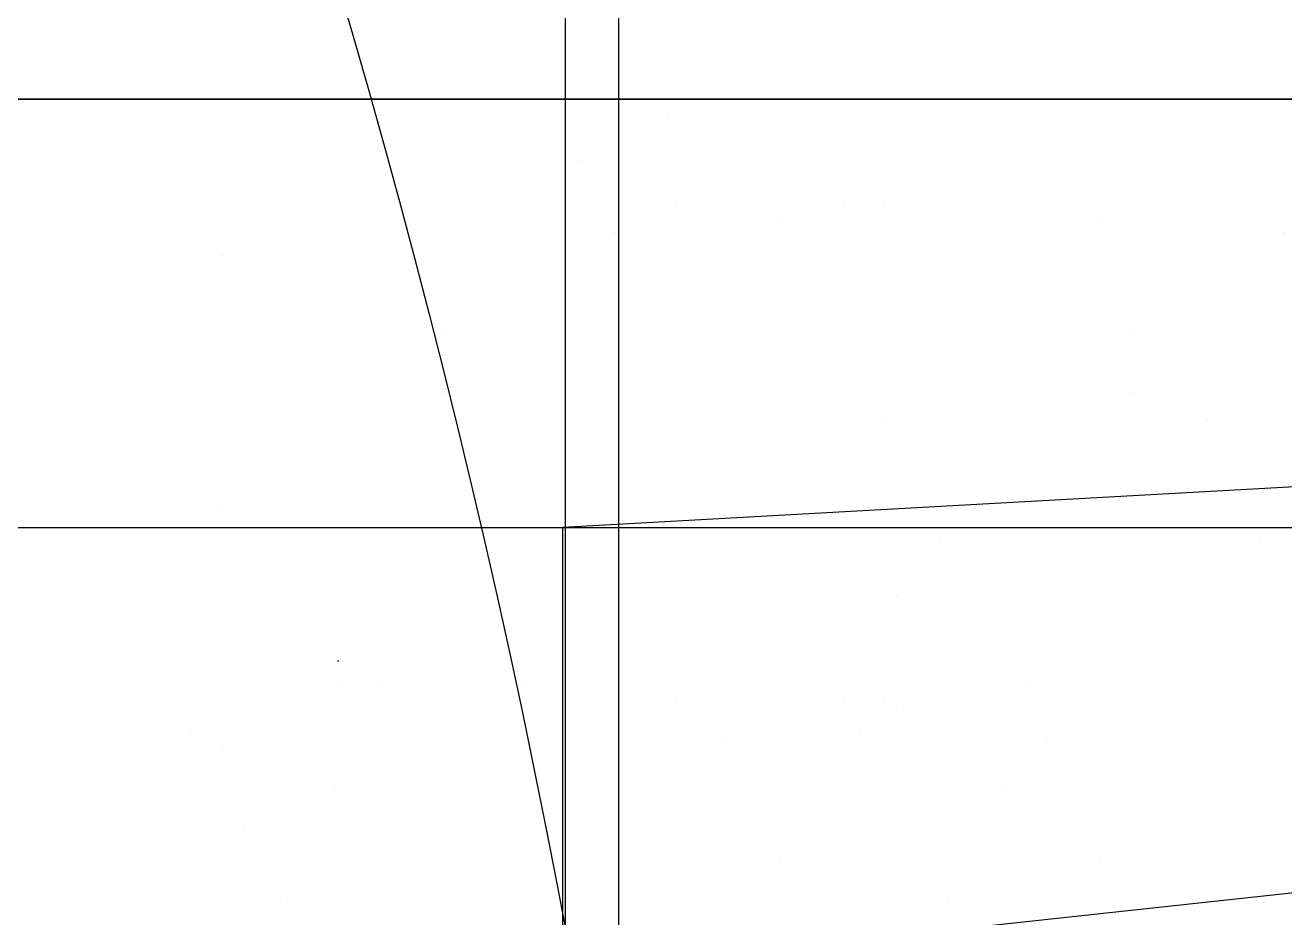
# Model space of a CAD drawing. Header units: inches. Extents: x -31 to 122, y -49 to 49.
# Drawn here: x 20.363 to 23.307, y 4.088 to 6.173 of the extents above; entities that cross this region are included whole.
import ezdxf

# ---------------------------------------------------------------- set-up
doc = ezdxf.new("R2010")
doc.units = ezdxf.units.IN
doc.header["$MEASUREMENT"] = 0

# ---------------------------------------------------------------- blocks, each defined once
blk = doc.blocks.new('HVRF25')
blk.add_circle((0, 0), 22)
blk = doc.blocks.new('HVRF37')
blk.add_circle((0, 0), 31)
blk = doc.blocks.new('HVRF31')
blk.add_circle((0, 0), 25)
blk = doc.blocks.new('hvtb19')
at = {"color": 4}
blk.add_line((21.8856, 4.6013), (21.8856, 4.6013), dxfattribs=at)
blk = doc.blocks.new('hvtb16c')
at = {"color": 4}
blk.add_line((22.3997, 4.5754), (22.3997, 4.5754), dxfattribs=at)
blk = doc.blocks.new('hvtb16')
at = {"color": 4}
blk.add_line((20.8249, 5.6361), (20.8249, 5.6361), dxfattribs=at)
blk = doc.blocks.new('hvtb14')
at = {"color": 4}
blk.add_line((20.8249, 4.4889), (20.8249, 4.4889), dxfattribs=at)
blk = doc.blocks.new('hvtb12c')
at = {"color": 4}
blk.add_line((21.339, 5.463), (21.339, 5.463), dxfattribs=at)
blk = doc.blocks.new('hvtb12')
at = {"color": 4}
blk.add_line((22.9462, 5.463), (22.9462, 5.463), dxfattribs=at)
blk = doc.blocks.new('hvtb10c')
at = {"color": 4}
blk.add_line((21.339, 5.3159), (21.339, 5.3159), dxfattribs=at)
blk = doc.blocks.new('hvtb10')
at = {"color": 4}
blk.add_line((22.9462, 5.3159), (22.9462, 5.3159), dxfattribs=at)
blk = doc.blocks.new('hvtbeav1')
blk.add_line((40.4082, 6), (22.437, 4.05))
blk = doc.blocks.new('hvtb8e')
blk.add_line((0, 6), (50, 6))
blk = doc.blocks.new('hvtb8c')
blk.add_line((6, 6), (56, 6))
blk = doc.blocks.new('hvtb8')
blk.add_line((6, 6), (56, 6))
at = {"color": 4}
blk.add_line((20.8249, 5.0473), (20.8249, 5.0473), dxfattribs=at)
blk = doc.blocks.new('hvtb6e')
blk.add_line((0, 5), (50, 5))
blk = doc.blocks.new('hvtb6c')
blk.add_line((6, 5), (56, 5))
at = {"color": 4}
blk.add_line((22.3997, 4.8395), (22.3997, 4.8395), dxfattribs=at)
blk = doc.blocks.new('hvtb6')
blk.add_line((6, 5), (56, 5))
blk = doc.blocks.new('hvtb5e')
blk.add_line((0, 5), (50, 5))
at = {"color": 4}
blk.add_line((21.1889, 4.6317), (21.1889, 4.6317), dxfattribs=at)
blk = doc.blocks.new('hvtb5c')
blk.add_line((10, 5), (60, 5))
at = {"color": 4}
blk.add_line((21.0964, 4.6317), (21.0964, 4.6317), dxfattribs=at)
blk = doc.blocks.new('hvtb5')
blk.add_line((10, 5), (60, 5))
at = {"color": 4}
blk.add_line((22.7036, 4.6317), (22.7036, 4.6317), dxfattribs=at)
blk = doc.blocks.new('hvtb22e')
at = {"color": 4}
blk.add_line((22.3709, 5.7485), (22.3709, 5.7485), dxfattribs=at)
blk = doc.blocks.new('hvtb22c')
at = {"color": 4}
blk.add_line((22.2784, 5.7485), (22.2784, 5.7485), dxfattribs=at)
blk = doc.blocks.new('hvtb22')
at = {"color": 4}
blk.add_line((21.8856, 5.7485), (21.8856, 5.7485), dxfattribs=at)
blk = doc.blocks.new('hvtb19e')
at = {"color": 4}
blk.add_line((22.3709, 4.6013), (22.3709, 4.6013), dxfattribs=at)
blk = doc.blocks.new('hvtb19c')
at = {"color": 4}
blk.add_line((22.2784, 4.6013), (22.2784, 4.6013), dxfattribs=at)
blk = doc.blocks.new('hvtbsav2n')
h = blk.add_hatch()
h.set_pattern_fill('DOTS', color=8, scale=25, style=0)
h.paths.add_polyline_path([(21.62, 5), (14.5951, 5, -0.383554), (6.2227, 5), (0, 5), (0, -5), (6.2227, -5, -0.383554), (14.5951, -5), (21.62, -5)])
for p in [(39.62, 6), (14.5951, 5), (21.62, -5)]:
    blk.add_line(p, (21.62, 5))
blk = doc.blocks.new('hvtbsav2')
for p in [(39.62, 6), (14.5951, 5), (21.62, -5)]:
    blk.add_line(p, (21.62, 5))
blk = doc.blocks.new('hvtbsav1n')
blk.add_line((40.4082, 6), (22.437, 4.05))
blk = doc.blocks.new('hvtbsav1')
blk.add_line((40.4082, 6), (22.437, 4.05))
blk = doc.blocks.new('*X155')
at = {"color": 0}
for p, q in [((4579.6875, 2787.5), (4579.6875, 2787.5)), ((4581.25, 2787.5), (4581.25, 2787.5))]:
    blk.add_line(p, q, dxfattribs=at)
blk = doc.blocks.new('hvtbhv2')
blk.add_line((24, 6), (16.159, 6))
at = {"color": 8, "extrusion": (0, 0, -1), "xscale": -1, "zscale": -1, "rotation": 180}
blk.add_blockref('*X155', (-4602, 2792.0248), dxfattribs=at)
blk = doc.blocks.new('hvtbhv1')
h = blk.add_hatch()
h.set_pattern_fill('DOTS', color=8, scale=25, style=0)
h.set_pattern_definition([(0, (-1179.4241, -605.4397), (0.78125, 1.5625), [0, -1.5625])])
h.paths.add_polyline_path([(6.7036, 5), (0, 5), (0, -5), (6.7036, -5, -0.383554), (15.076, -5), (21.62, -5), (21.62, 5), (15.076, 5, -0.383554)])
for p in [(15.076, 5), (21.62, -5)]:
    blk.add_line(p, (21.62, 5))
blk = doc.blocks.new('*X158')
at = {"color": 0}
for p, q in [((5085.15625, 2823.4375), (5085.15625, 2823.4375)), ((5086.71875, 2823.4375), (5086.71875, 2823.4375)), ((5084.375, 2821.875), (5084.375, 2821.875)), ((5085.9375, 2821.875), (5085.9375, 2821.875))]:
    blk.add_line(p, q, dxfattribs=at)
blk = doc.blocks.new('hvtbeav6n')
blk.add_line((25.5044, 6), (17.339, 6))
at = {"color": 8}
blk.add_blockref('*X158', (-5063.4155, -2817.7489), dxfattribs=at)
blk = doc.blocks.new('*X162')
at = {"color": 0}
for p, q in [((5085.15625, 2823.4375), (5085.15625, 2823.4375)), ((5086.71875, 2823.4375), (5086.71875, 2823.4375)), ((5084.375, 2821.875), (5084.375, 2821.875)), ((5085.9375, 2821.875), (5085.9375, 2821.875))]:
    blk.add_line(p, q, dxfattribs=at)
blk = doc.blocks.new('hvtbeav6')
blk.add_line((25.5044, 6), (17.339, 6))
at = {"color": 8}
blk.add_blockref('*X162', (-5063.4155, -2817.7489), dxfattribs=at)
blk = doc.blocks.new('*X167')
at = {"color": 0}
for p, q in [((5317.96875, 2845.3125), (5317.96875, 2845.3125)), ((5317.1875, 2843.75), (5317.1875, 2843.75)), ((5318.75, 2843.75), (5318.75, 2843.75))]:
    blk.add_line(p, q, dxfattribs=at)
blk = doc.blocks.new('hvtbeav5n')
at = {"color": 8}
blk.add_blockref('*X167', (-5296.1022, -2839.3556), dxfattribs=at)
blk = doc.blocks.new('*X170')
at = {"color": 0}
for p, q in [((5317.96875, 2845.3125), (5317.96875, 2845.3125)), ((5317.1875, 2843.75), (5317.1875, 2843.75)), ((5318.75, 2843.75), (5318.75, 2843.75))]:
    blk.add_line(p, q, dxfattribs=at)
blk = doc.blocks.new('hvtbeav5')
at = {"color": 8}
blk.add_blockref('*X170', (-5296.1022, -2839.3556), dxfattribs=at)
blk = doc.blocks.new('*X173')
at = {"color": 0}
blk.add_line((3122.7173, 790.625), (3122.7173, 790.625), dxfattribs=at)
blk = doc.blocks.new('*X172')
at = {"color": 0}
for p, q in [((3688.875, 30426.75), (3688.875, 30426.75)), ((3689.625, 30426.75), (3689.625, 30426.75)), ((3688.5, 30426), (3688.5, 30426)), ((3689.25, 30426), (3689.25, 30426)), ((3688.875, 30425.25), (3688.875, 30425.25)), ((3689.625, 30425.25), (3689.625, 30425.25))]:
    blk.add_line(p, q, dxfattribs=at)
blk = doc.blocks.new('hvtbeav4n')
blk.add_line((21.625, 8.8481), (21.625, -1.2169))
at = {"color": 4, "xscale": -1}
blk.add_blockref('*X172', (3711.625, -30420.75), dxfattribs=at)
at = {"color": 8}
blk.add_blockref('*X173', (-3101.1855, -785.9856), dxfattribs=at)
blk = doc.blocks.new('*X175')
at = {"color": 0}
for p, q in [((3688.875, 30425.25), (3688.875, 30425.25)), ((3689.625, 30425.25), (3689.625, 30425.25)), ((3688.5, 30424.5), (3688.5, 30424.5)), ((3689.25, 30424.5), (3689.25, 30424.5)), ((3688.875, 30423.75), (3688.875, 30423.75)), ((3689.625, 30423.75), (3689.625, 30423.75))]:
    blk.add_line(p, q, dxfattribs=at)
blk = doc.blocks.new('*X176')
at = {"color": 0}
for p, q in [((3122.7173, 790.625), (3122.7173, 790.625)), ((3121.9361, 789.0625), (3121.9361, 789.0625))]:
    blk.add_line(p, q, dxfattribs=at)
blk = doc.blocks.new('hvtbeav4')
blk.add_line((21.75, 10.065), (21.75, 0))
at = {"color": 4, "xscale": -1}
blk.add_blockref('*X175', (3711.75, -30419.5331), dxfattribs=at)
at = {"color": 8}
blk.add_blockref('*X176', (-3101.0605, -784.7687), dxfattribs=at)
blk = doc.blocks.new('*X178')
at = {"color": 0}
for p, q in [((4579.6875, 2787.5), (4579.6875, 2787.5)), ((4581.25, 2787.5), (4581.25, 2787.5))]:
    blk.add_line(p, q, dxfattribs=at)
blk = doc.blocks.new('hvtbeav3n')
blk.add_line((24, 6), (16.6964, 6))
at = {"color": 8, "extrusion": (0, 0, -1), "xscale": -1, "zscale": -1, "rotation": 180}
blk.add_blockref('*X178', (-4602, 2792.0248), dxfattribs=at)
blk = doc.blocks.new('*X180')
at = {"color": 0}
for p, q in [((4579.6875, 2787.5), (4579.6875, 2787.5)), ((4581.25, 2787.5), (4581.25, 2787.5))]:
    blk.add_line(p, q, dxfattribs=at)
blk = doc.blocks.new('hvtbeav3')
blk.add_line((24, 6), (16.6964, 6))
at = {"color": 8, "extrusion": (0, 0, -1), "xscale": -1, "zscale": -1, "rotation": 180}
blk.add_blockref('*X180', (-4602, 2792.0248), dxfattribs=at)
blk = doc.blocks.new('hvtbeav2n')
for p in [(14.9353, 5), (21.62, -5)]:
    blk.add_line(p, (21.62, 5))
blk = doc.blocks.new('hvtbeav2')
h = blk.add_hatch()
h.set_pattern_fill('DOTS', color=8, scale=25, style=0)
h.paths.add_polyline_path([(21.62, 5), (14.9353, 5, -0.383554), (6.5629, 5), (0, 5), (0, -5), (6.5629, -5, -0.383554), (14.9353, -5), (21.62, -5)])
for p in [(39.62, 6), (14.9353, 5), (21.62, -5)]:
    blk.add_line(p, (21.62, 5))
blk = doc.blocks.new('*X193')
at = {"color": 0}
for p, q in [((5085.15625, 2823.4375), (5085.15625, 2823.4375)), ((5086.71875, 2823.4375), (5086.71875, 2823.4375)), ((5084.375, 2821.875), (5084.375, 2821.875)), ((5085.9375, 2821.875), (5085.9375, 2821.875))]:
    blk.add_line(p, q, dxfattribs=at)
blk = doc.blocks.new('hvtbsav6n')
blk.add_line((25.5044, 6), (17.339, 6))
at = {"color": 8}
blk.add_blockref('*X193', (-5063.4155, -2817.7489), dxfattribs=at)
blk = doc.blocks.new('*X197')
at = {"color": 0}
for p, q in [((5085.15625, 2823.4375), (5085.15625, 2823.4375)), ((5086.71875, 2823.4375), (5086.71875, 2823.4375)), ((5084.375, 2821.875), (5084.375, 2821.875)), ((5085.9375, 2821.875), (5085.9375, 2821.875))]:
    blk.add_line(p, q, dxfattribs=at)
blk = doc.blocks.new('hvtbsav6')
blk.add_line((25.5044, 6), (17.339, 6))
at = {"color": 8}
blk.add_blockref('*X197', (-5063.4155, -2817.7489), dxfattribs=at)
blk = doc.blocks.new('*X202')
at = {"color": 0}
for p, q in [((5317.96875, 2845.3125), (5317.96875, 2845.3125)), ((5317.1875, 2843.75), (5317.1875, 2843.75)), ((5318.75, 2843.75), (5318.75, 2843.75))]:
    blk.add_line(p, q, dxfattribs=at)
blk = doc.blocks.new('hvtbsav5n')
at = {"color": 8}
blk.add_blockref('*X202', (-5296.1022, -2839.3556), dxfattribs=at)
blk = doc.blocks.new('*X205')
at = {"color": 0}
for p, q in [((5317.96875, 2845.3125), (5317.96875, 2845.3125)), ((5317.1875, 2843.75), (5317.1875, 2843.75)), ((5318.75, 2843.75), (5318.75, 2843.75))]:
    blk.add_line(p, q, dxfattribs=at)
blk = doc.blocks.new('hvtbsav5')
at = {"color": 8}
blk.add_blockref('*X205', (-5296.1022, -2839.3556), dxfattribs=at)
blk = doc.blocks.new('*X207')
at = {"color": 0}
for p, q in [((3688.875, 30425.25), (3688.875, 30425.25)), ((3689.625, 30425.25), (3689.625, 30425.25)), ((3688.5, 30424.5), (3688.5, 30424.5)), ((3689.25, 30424.5), (3689.25, 30424.5)), ((3688.875, 30423.75), (3688.875, 30423.75)), ((3689.625, 30423.75), (3689.625, 30423.75))]:
    blk.add_line(p, q, dxfattribs=at)
blk = doc.blocks.new('*X208')
at = {"color": 0}
for p, q in [((3122.7173, 790.625), (3122.7173, 790.625)), ((3121.9361, 789.0625), (3121.9361, 789.0625))]:
    blk.add_line(p, q, dxfattribs=at)
blk = doc.blocks.new('hvtbsav4n')
blk.add_line((21.75, 10.065), (21.75, 0))
at = {"color": 4, "xscale": -1}
blk.add_blockref('*X207', (3711.75, -30419.5331), dxfattribs=at)
at = {"color": 8}
blk.add_blockref('*X208', (-3101.0605, -784.7687), dxfattribs=at)
blk = doc.blocks.new('*X211')
at = {"color": 0}
blk.add_line((3122.7173, 790.625), (3122.7173, 790.625), dxfattribs=at)
blk = doc.blocks.new('*X210')
at = {"color": 0}
for p, q in [((3688.875, 30426.75), (3688.875, 30426.75)), ((3689.625, 30426.75), (3689.625, 30426.75)), ((3688.5, 30426), (3688.5, 30426)), ((3689.25, 30426), (3689.25, 30426)), ((3688.875, 30425.25), (3688.875, 30425.25)), ((3689.625, 30425.25), (3689.625, 30425.25))]:
    blk.add_line(p, q, dxfattribs=at)
blk = doc.blocks.new('hvtbsav4')
blk.add_line((21.625, 8.8481), (21.625, -1.2169))
at = {"color": 4, "xscale": -1}
blk.add_blockref('*X210', (3711.625, -30420.75), dxfattribs=at)
at = {"color": 8}
blk.add_blockref('*X211', (-3101.1855, -785.9856), dxfattribs=at)
blk = doc.blocks.new('*X213')
at = {"color": 0}
for p, q in [((4579.6875, 2787.5), (4579.6875, 2787.5)), ((4581.25, 2787.5), (4581.25, 2787.5))]:
    blk.add_line(p, q, dxfattribs=at)
blk = doc.blocks.new('hvtbsav3n')
blk.add_line((24, 6), (16.159, 6))
blk.add_line((24, 6), (16.159, 6))
at = {"color": 8, "extrusion": (0, 0, -1), "xscale": -1, "zscale": -1, "rotation": 180}
blk.add_blockref('*X213', (-4602, 2792.0248), dxfattribs=at)
blk = doc.blocks.new('*X215')
at = {"color": 0}
for p, q in [((4579.6875, 2787.5), (4579.6875, 2787.5)), ((4581.25, 2787.5), (4581.25, 2787.5))]:
    blk.add_line(p, q, dxfattribs=at)
blk = doc.blocks.new('hvtbsav3')
blk.add_line((24, 6), (16.159, 6))
blk.add_line((24, 6), (16.159, 6))
at = {"color": 8, "extrusion": (0, 0, -1), "xscale": -1, "zscale": -1, "rotation": 180}
blk.add_blockref('*X215', (-4602, 2792.0248), dxfattribs=at)

msp = doc.modelspace()

# ---------------------------------------------------------------- block references
for name in ['HVRF37', 'HVRF31', 'HVRF25', 'hvtbeav6n', 'hvtbeav6', 'hvtbeav5', 'hvtbsav6n', 'hvtbsav6', 'hvtbsav5n', 'hvtbsav5', 'hvtb22e', 'hvtb22c', 'hvtb22', 'hvtb19', 'hvtb19e', 'hvtb19c', 'hvtbeav5n', 'hvtb16c', 'hvtb16', 'hvtbeav4', 'hvtbsav4n', 'hvtbsav4', 'hvtb14', 'hvtbeav3', 'hvtbsav3n', 'hvtbsav3', 'hvtbeav4n', 'hvtb12c', 'hvtb12', 'hvtb10c', 'hvtb10', 'hvtbeav1', 'hvtb8e', 'hvtb8c', 'hvtb8', 'hvtbsav2n', 'hvtbsav2', 'hvtbsav1n', 'hvtbsav1', 'hvtbhv2', 'hvtbeav3n', 'hvtbeav2', 'hvtb6e', 'hvtb6c', 'hvtb6', 'hvtb5e', 'hvtb5c', 'hvtb5', 'hvtbhv1', 'hvtbeav2n']:
    msp.add_blockref(name, (0, 0))

doc.saveas('drawing.dxf')
